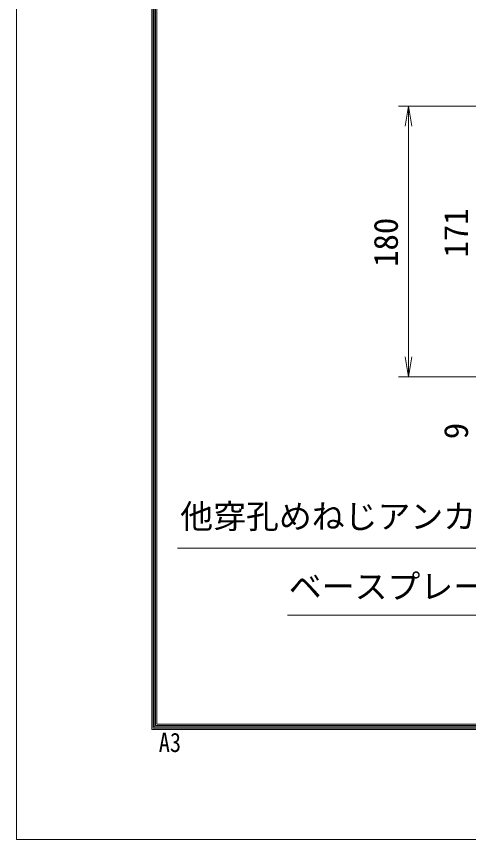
# Model space of a CAD drawing. Units: millimetres, scale not verified. Extents: x -4200 to 4200, y -2970 to 2970.
# Drawn here: x -4200 to -3298, y -2970 to -1327 of the extents above; entities that cross this region are included whole.
import ezdxf
from ezdxf.enums import TextEntityAlignment as Align

# ---------------------------------------------------------------- set-up
doc = ezdxf.new("R2010")
doc.units = ezdxf.units.MM
doc.header["$LTSCALE"] = 20
for name, color, linetype, lineweight in [('0-2_D-STR-DIM', 7, 'Continuous', 9), ('0-4_D-STR-TXT', 7, 'Continuous', 9), ('0-5_0', 7, 'Continuous', 9), ('0-8_D-TTL', 7, 'Continuous', 9)]:
    doc.layers.add(name, color=color, linetype=linetype, lineweight=lineweight)
doc.styles.add('ＭＳ ゴシック', font='')
doc.styles.get('ＭＳ ゴシック').set_extended_font_data('MS Gothic')

# ---------------------------------------------------------------- blocks, each defined once
blk = doc.blocks.new('_Open')
at = {"layer": '0-5_0'}
blk.add_line((-20, 3.33), (0, 0), dxfattribs=at)
blk.add_lwpolyline([(-20, -3.33), (0, 0), (-20, 0)], dxfattribs=at)
blk = doc.blocks.new('MLeader3')
at = {"layer": '0-4_D-STR-TXT'}
blk.add_line((-3031.36, -2187.93), (-3007.98, -2154.8), dxfattribs=at)
for points in [[(-3019.35, -2193.73), (-3007.98, -2154.8), (-3025.36, -2190.83)], [(-3025.36, -2190.83), (-3120.52, -2388.15), (-3871.23, -2388.15), (-3878.43, -2388.15)]]:
    blk.add_lwpolyline(points, dxfattribs=at)

msp = doc.modelspace()

# ---------------------------------------------------------------- linework, layer by layer
at = {"layer": '0-2_D-STR-DIM'}
for p, q in [((-2855.04, -1506.12), (-3437.92, -1506.12)), ((-3417.92, -1546.12), (-3417.92, -2006.12)), ((-2975.04, -2046.12), (-3437.92, -2046.12)), ((-3658.99, -2521.78), (-3072.04, -2521.78))]:
    msp.add_line(p, q, dxfattribs=at)
at = {"layer": '0-8_D-TTL', "color": 2, "lineweight": 18}
msp.add_lwpolyline([(-4200, 2970), (4200, 2970), (4200, -2970), (-4200, -2970)], close=True, dxfattribs=at)
at = {"layer": '0-8_D-TTL'}
for points in [[(-3930, 2750), (3930, 2750), (3930, -2750), (-3930, -2750)], [(-3927.5, 2747.5), (3927.5, 2747.5), (3927.5, -2747.5), (-3927.5, -2747.5)], [(-3925, 2745), (3925, 2745), (3925, -2745), (-3925, -2745)], [(-3922.5, 2742.5), (3922.5, 2742.5), (3922.5, -2742.5), (-3922.5, -2742.5)], [(-3920, 2740), (3920, 2740), (3920, -2740), (-3920, -2740)]]:
    msp.add_lwpolyline(points, close=True, dxfattribs=at)

# ---------------------------------------------------------------- block references
at = {"layer": '0-2_D-STR-DIM', "xscale": 2, "yscale": 2}
for p, rotation in [((-3417.92, -1506.12), 90), ((-3417.92, -2046.12), 270)]:
    msp.add_blockref('_Open', p, dxfattribs=dict(at, rotation=rotation))
at = {"layer": '0-4_D-STR-TXT'}
msp.add_blockref('MLeader3', (0, 0), dxfattribs=at)

# ---------------------------------------------------------------- texts
at = {"layer": '0-2_D-STR-DIM', "style": 'ＭＳ ゴシック'}
for s, p in [('171', (-3284.67, -1808.19)), ('180', (-3424.67, -1826.77)), ('9', (-3284.67, -2170.78))]:
    msp.add_text(s, height=48.09, rotation=90, dxfattribs=at).set_placement(p, align=Align.BOTTOM_LEFT)
at = {"layer": '0-4_D-STR-TXT', "style": 'ＭＳ ゴシック'}
for s, p in [('他穿孔めねじアンカーM12', (-3873.26, -2363.37)), ('ベースプレート中心', (-3656.66, -2503.33))]:
    msp.add_text(s, height=48.09, dxfattribs=at).set_placement(p, align=Align.BOTTOM_LEFT)
at = {"layer": '0-8_D-TTL', "style": 'ＭＳ ゴシック', "width": 0.85}
msp.add_text('A3', height=38.42, dxfattribs=at).set_placement((-3916.09, -2806.81), align=Align.BOTTOM_LEFT)
msp.add_text('A3', height=38.42, dxfattribs=at).set_placement((-3916.09, -2806.81), align=Align.BOTTOM_LEFT)

doc.saveas('drawing.dxf')
